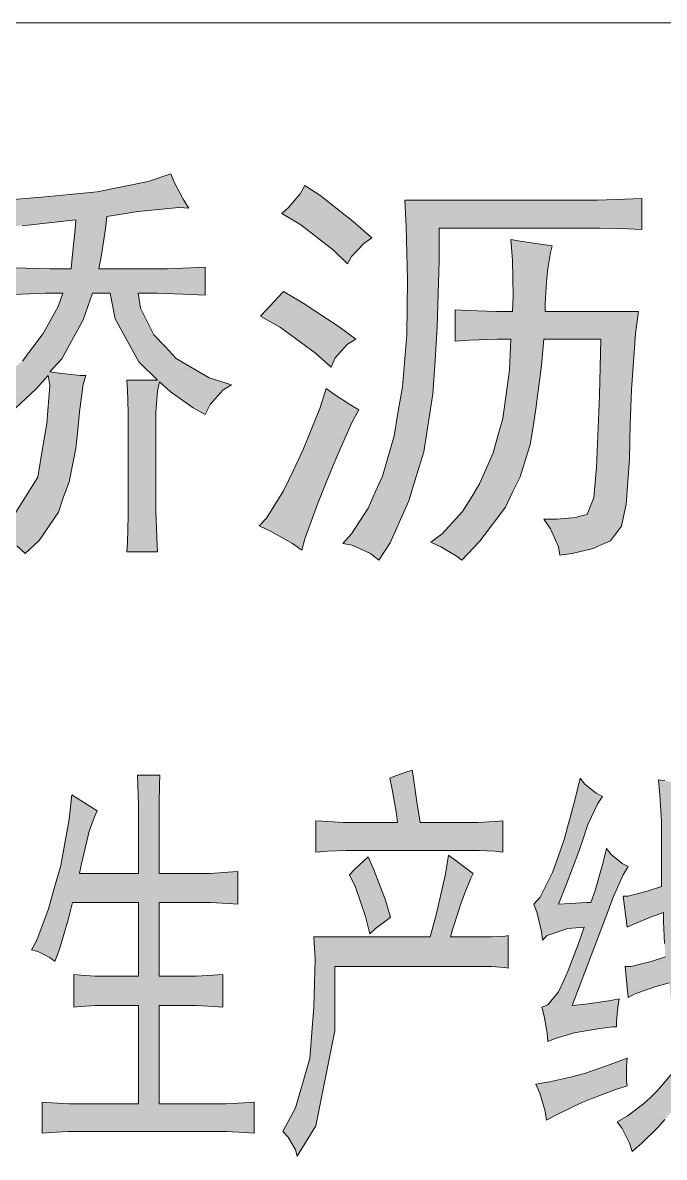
# Model space of a CAD drawing. Header units: millimetres. Extents: x 0 to 207, y 0 to 293.
# Drawn here: x 120.37 to 126.1, y 254.92 to 265.05 of the extents above; entities that cross this region are included whole.
import ezdxf

# ---------------------------------------------------------------- set-up
doc = ezdxf.new("R2010")
doc.units = ezdxf.units.MM

msp = doc.modelspace()

# ---------------------------------------------------------------- hatches: boundary and pattern name
h = msp.add_hatch(color=0)
h.dxf.hatch_style = 2
h.paths.add_polyline_path([(121.849444, 263.394472), (121.76125, 263.401528), (121.397889, 263.36625), (121.119194, 263.320389), (121.105083, 263.211028), (121.069806, 262.978194), (121.045111, 262.854722), (121.57075, 262.854722), (121.658944, 262.854722), (121.870611, 262.861778), (121.997611, 262.868833), (121.997611, 262.618361), (121.870611, 262.625417), (121.57075, 262.636), (121.397889, 262.636), (121.419056, 262.501944), (121.539, 262.265583), (121.637778, 262.15975), (121.736556, 262.053917), (122.032889, 261.881056), (122.230444, 261.817556), (122.156361, 261.771694), (122.039944, 261.641167), (121.997611, 261.552972), (121.88825, 261.612944), (121.683639, 261.757583), (121.588389, 261.845778), (121.57075, 261.764639), (121.556639, 261.574139), (121.556639, 261.464778), (121.556639, 260.7945), (121.556639, 260.692194), (121.563694, 260.455833), (121.57075, 260.325306), (121.295583, 260.325306), (121.302639, 260.4135), (121.309694, 260.646333), (121.309694, 260.7945), (121.309694, 261.464778), (121.309694, 261.574139), (121.302639, 261.771694), (121.295583, 261.859889), (121.57075, 261.859889), (121.404944, 262.022167), (121.193278, 262.406694), (121.147417, 262.636), (120.988667, 262.636), (120.907528, 262.399639), (120.717028, 262.050389), (120.607667, 261.933972), (120.717028, 261.919861), (120.879306, 261.902222), (120.928694, 261.902222), (120.907528, 261.824611), (120.87225, 261.577667), (120.858139, 261.415389), (120.8405, 261.249583), (120.780528, 260.949722), (120.731139, 260.815667), (120.685278, 260.681611), (120.512417, 260.427611), (120.388944, 260.311194), (120.314861, 260.378222), (120.156111, 260.462889), (120.067917, 260.487583), (120.265472, 260.618111), (120.501833, 260.992056), (120.540639, 261.231944), (120.582972, 261.471833), (120.607667, 261.8105), (120.593556, 261.902222), (120.484194, 261.77875), (120.258417, 261.567083), (120.142, 261.478889), (120.103194, 261.531806), (119.972667, 261.634111), (119.877417, 261.6835), (120.074972, 261.792861), (120.36425, 262.029222), (120.455972, 262.152694), (120.547694, 262.276167), (120.68175, 262.516056), (120.724083, 262.636), (120.565333, 262.636), (120.279583, 262.625417), (120.156111, 262.618361), (120.156111, 262.868833), (120.286639, 262.861778), (120.607667, 262.854722), (120.798167, 262.854722), (120.812278, 262.98525), (120.833444, 263.203972), (120.8405, 263.292167), (120.653528, 263.271), (120.360722, 263.23925), (120.258417, 263.232194), (120.233722, 263.299222), (120.177278, 263.415639), (120.142, 263.468556), (120.212556, 263.468556), (120.533583, 263.49325), (120.784056, 263.517944), (121.031, 263.542639), (121.486083, 263.634361), (121.690694, 263.701389), (121.718917, 263.627306), (121.800056, 263.475611)])
h = msp.add_hatch(color=0)
h.dxf.hatch_style = 2
h.paths.add_polyline_path([(122.886611, 263.599083), (123.020667, 263.510889), (123.317, 263.278056), (123.486333, 263.129889), (123.41225, 263.0805), (123.302889, 262.964083), (123.267611, 262.897056), (123.144139, 263.020528), (122.851333, 263.246306), (122.682, 263.348611), (122.741972, 263.401528), (122.844278, 263.525)])
h = msp.add_hatch(color=0)
h.dxf.hatch_style = 2
h.paths.add_polyline_path([(123.546306, 260.251222), (123.472222, 260.311194), (123.309944, 260.385278), (123.225278, 260.399389), (123.302889, 260.487583), (123.451056, 260.716889), (123.514556, 260.858), (123.581583, 261.002639), (123.683889, 261.362472), (123.719167, 261.581194), (123.757972, 261.799917), (123.796778, 262.265583), (123.800306, 262.509), (123.803833, 262.755944), (123.79325, 263.232194), (123.779139, 263.468556), (125.401917, 263.468556), (125.497167, 263.468556), (125.744111, 263.475611), (125.895806, 263.482667), (125.895806, 263.203972), (125.772333, 263.211028), (125.525389, 263.218083), (125.401917, 263.218083), (124.086056, 263.218083), (124.086056, 262.925278), (124.068417, 262.336139), (124.050778, 262.036278), (124.029611, 261.736417), (123.948472, 261.217833), (123.881444, 260.999111), (123.814417, 260.780389), (123.648611, 260.406444)])
h = msp.add_hatch(color=0)
h.dxf.hatch_style = 2
h.paths.add_polyline_path([(125.165556, 260.297083), (125.151444, 260.371167), (125.080889, 260.529917), (125.020917, 260.618111), (125.137333, 260.618111), (125.306667, 260.632222), (125.356056, 260.646333), (125.408972, 260.660444), (125.468944, 260.812139), (125.479528, 260.946194), (125.493639, 261.08025), (125.518333, 261.722306), (125.532444, 262.226778), (125.020917, 262.226778), (124.99975, 261.990417), (124.950361, 261.602361), (124.925667, 261.443611), (124.900972, 261.284861), (124.80925, 260.995583), (124.742222, 260.858), (124.678722, 260.723944), (124.449417, 260.420556), (124.290667, 260.251222), (124.23775, 260.290028), (124.100167, 260.371167), (124.011972, 260.4135), (124.114278, 260.487583), (124.294194, 260.685139), (124.371806, 260.808611), (124.445889, 260.932083), (124.569361, 261.210778), (124.611694, 261.362472), (124.654028, 261.517694), (124.714, 261.948083), (124.728111, 262.226778), (124.604639, 262.226778), (124.357694, 262.216194), (124.230694, 262.209139), (124.230694, 262.487833), (124.340056, 262.480778), (124.597583, 262.473722), (124.742222, 262.473722), (124.749278, 262.611306), (124.742222, 262.932333), (124.728111, 263.115778), (124.80925, 263.101667), (124.992694, 263.073444), (125.095, 263.059333), (125.080889, 262.999361), (125.056194, 262.85825), (125.049139, 262.773583), (125.042083, 262.688917), (125.035028, 262.54075), (125.035028, 262.473722), (125.867583, 262.473722), (125.839361, 262.276167), (125.804083, 261.771694), (125.7935, 261.464778), (125.786444, 261.157861), (125.758222, 260.752167), (125.737056, 260.653389), (125.715889, 260.554611), (125.617111, 260.424083), (125.5395, 260.392333), (125.461889, 260.357056), (125.274917, 260.311194)])
h = msp.add_hatch(color=0)
h.dxf.hatch_style = 2
h.paths.add_polyline_path([(122.696111, 262.650111), (122.8725, 262.547806), (123.193528, 262.336139), (123.341694, 262.226778), (123.267611, 262.180917), (123.15825, 262.057444), (123.122972, 261.976306), (122.981861, 262.099778), (122.667889, 262.329083), (122.4915, 262.431389), (122.544417, 262.487833), (122.646722, 262.597194)])
h = msp.add_hatch(color=0)
h.dxf.hatch_style = 2
h.paths.add_polyline_path([(123.369917, 261.595306), (123.309944, 261.485944), (123.168833, 261.168444), (123.084167, 260.960306), (122.9995, 260.752167), (122.886611, 260.441722), (122.858389, 260.339417), (122.77725, 260.399389), (122.58675, 260.50875), (122.477389, 260.558139), (122.544417, 260.625167), (122.696111, 260.872111), (122.784306, 261.055556), (122.8725, 261.239), (123.020667, 261.605889), (123.077111, 261.785806), (123.144139, 261.736417), (123.288778, 261.641167)])
h = msp.add_hatch(color=0)
h.dxf.hatch_style = 2
h.paths.add_polyline_path([(123.846167, 258.374444), (123.853222, 258.325056), (123.8885, 258.092222), (123.916722, 257.908778), (124.354167, 257.908778), (124.431778, 257.908778), (124.583472, 257.915833), (124.654028, 257.922889), (124.654028, 257.644194), (124.583472, 257.65125), (124.445889, 257.658306), (124.382389, 257.658306), (123.320528, 257.658306), (123.2535, 257.658306), (123.087694, 257.65125), (122.985389, 257.644194), (122.985389, 257.922889), (123.091222, 257.915833), (123.228806, 257.908778), (123.257028, 257.908778), (123.715639, 257.908778), (123.701528, 258.004028), (123.66625, 258.201583), (123.645083, 258.303889), (123.698, 258.325056), (123.796778, 258.360333)])
h = msp.add_hatch(color=0)
h.dxf.hatch_style = 2
h.paths.add_polyline_path([(121.031, 258.011083), (121.006306, 257.958167), (120.960444, 257.831167), (120.942806, 257.753556), (120.925167, 257.679472), (120.889889, 257.527778), (120.87225, 257.453694), (121.401417, 257.453694), (121.401417, 257.965222), (121.401417, 258.060472), (121.394361, 258.243917), (121.390833, 258.332111), (121.591917, 258.332111), (121.588389, 258.250972), (121.584861, 258.067528), (121.584861, 257.965222), (121.584861, 257.453694), (121.969389, 257.453694), (122.039944, 257.453694), (122.198694, 257.464278), (122.286889, 257.471333), (122.286889, 257.178528), (122.202222, 257.185583), (122.043472, 257.192639), (121.969389, 257.192639), (121.584861, 257.192639), (121.584861, 256.536472), (121.8565, 256.536472), (121.916472, 256.536472), (122.064639, 256.543528), (122.152833, 256.550583), (122.152833, 256.257778), (122.071694, 256.264833), (121.92, 256.271889), (121.8565, 256.271889), (121.584861, 256.271889), (121.584861, 255.393472), (122.1105, 255.393472), (122.181056, 255.393472), (122.343333, 255.404056), (122.435056, 255.411111), (122.435056, 255.132417), (122.346861, 255.139472), (122.184583, 255.146528), (122.1105, 255.146528), (120.847556, 255.146528), (120.773472, 255.146528), (120.61825, 255.139472), (120.540639, 255.132417), (120.540639, 255.411111), (120.625306, 255.404056), (120.777, 255.393472), (120.847556, 255.393472), (121.401417, 255.393472), (121.401417, 256.271889), (121.076861, 256.271889), (121.013361, 256.271889), (120.886361, 256.264833), (120.822861, 256.257778), (120.822861, 256.550583), (120.886361, 256.543528), (121.013361, 256.536472), (121.076861, 256.536472), (121.401417, 256.536472), (121.401417, 257.192639), (120.812278, 257.192639), (120.773472, 257.037417), (120.695861, 256.776361), (120.653528, 256.667), (120.607667, 256.702278), (120.501833, 256.755194), (120.445389, 256.769306), (120.49125, 256.8575), (120.597083, 257.136194), (120.65, 257.330222), (120.706444, 257.52425), (120.780528, 257.937), (120.805222, 258.155722)])
h = msp.add_hatch(color=0)
h.dxf.hatch_style = 2
h.paths.add_polyline_path([(125.546556, 258.141611), (125.504222, 258.078111), (125.416028, 257.891139), (125.377222, 257.771194), (125.334889, 257.647722), (125.222, 257.351389), (125.151444, 257.178528), (125.257278, 257.185583), (125.401917, 257.192639), (125.440722, 257.192639), (125.479528, 257.302), (125.550083, 257.541889), (125.581833, 257.675944), (125.624167, 257.623028), (125.722944, 257.541889), (125.775861, 257.513667), (125.73, 257.439583), (125.641806, 257.242028), (125.595944, 257.118556), (125.550083, 256.995083), (125.387806, 256.57175), (125.274917, 256.271889), (125.394861, 256.286), (125.603, 256.314222), (125.694722, 256.331861), (125.684139, 256.257778), (125.670028, 256.134306), (125.670028, 256.081389), (125.638278, 256.081389), (125.504222, 256.06375), (125.398389, 256.046111), (125.292556, 256.028472), (125.123222, 255.979083), (125.056194, 255.950861), (125.052667, 256.024944), (125.024444, 256.176639), (125.003278, 256.257778), (125.056194, 256.278944), (125.151444, 256.395361), (125.197306, 256.490611), (125.239639, 256.585861), (125.331361, 256.82575), (125.38075, 256.973917), (125.236111, 256.959806), (125.052667, 256.899833), (125.010333, 256.8575), (124.99975, 256.935111), (124.960944, 257.097389), (124.932722, 257.178528), (124.989167, 257.242028), (125.098528, 257.46075), (125.151444, 257.608917), (125.204361, 257.757083), (125.299611, 258.106333), (125.345472, 258.303889), (125.387806, 258.250972), (125.490111, 258.169833)])
h = msp.add_hatch(color=0)
h.dxf.hatch_style = 2
h.paths.add_polyline_path([(126.072194, 257.806472), (126.072194, 257.915833), (126.058083, 258.155722), (126.0475, 258.289778), (126.103944, 258.282722), (126.220361, 258.258028), (126.283861, 258.243917), (126.26975, 258.201583), (126.252111, 258.056944), (126.248583, 257.958167), (126.245056, 257.859389), (126.245056, 257.580694), (126.248583, 257.39725), (126.544917, 257.485444), (126.622528, 257.513667), (126.770694, 257.580694), (126.844778, 257.615972), (126.880056, 257.337278), (126.805972, 257.323167), (126.65075, 257.287889), (126.573139, 257.266722), (126.255639, 257.164417), (126.255639, 257.048), (126.266222, 256.843389), (126.273278, 256.755194), (126.615472, 256.8575), (126.703667, 256.885722), (126.869472, 256.959806), (126.950611, 257.002139), (126.975306, 256.723444), (126.897694, 256.702278), (126.731889, 256.652889), (126.643694, 256.621139), (126.3015, 256.518833), (126.308556, 256.374194), (126.354417, 256.102556), (126.389694, 255.979083), (126.4285, 256.032), (126.506111, 256.148417), (126.541389, 256.211917), (126.580194, 256.278944), (126.647222, 256.423583), (126.678972, 256.504722), (126.742472, 256.416528), (126.844778, 256.300111), (126.880056, 256.271889), (126.823611, 256.229556), (126.731889, 256.130778), (126.700139, 256.074333), (126.668389, 256.021417), (126.559028, 255.848556), (126.484944, 255.732139), (126.537861, 255.583972), (126.633111, 255.400528), (126.671917, 255.358194), (126.71425, 255.319389), (126.774222, 255.315861), (126.791861, 255.351139), (126.8095, 255.386417), (126.84125, 255.541639), (126.851833, 255.658056), (126.894167, 255.608667), (126.985889, 255.527528), (127.038806, 255.495778), (126.961194, 255.17475), (126.798917, 254.917222), (126.71425, 254.977194), (126.626056, 255.040694), (126.442611, 255.329972), (126.343833, 255.55575), (126.283861, 255.474611), (126.163917, 255.326444), (126.103944, 255.255889), (126.043972, 255.185333), (125.895806, 255.044222), (125.811139, 254.970139), (125.786444, 255.044222), (125.722944, 255.17475), (125.677083, 255.234722), (125.765278, 255.284111), (125.913444, 255.393472), (125.976944, 255.453444), (126.036917, 255.513417), (126.178028, 255.679222), (126.255639, 255.788583), (126.216833, 255.93675), (126.160389, 256.278944), (126.14275, 256.4765), (126.012222, 256.441222), (125.828778, 256.374194), (125.775861, 256.345972), (125.747639, 256.621139), (125.800556, 256.621139), (125.980472, 256.667), (126.107472, 256.709333), (126.100417, 256.82575), (126.089833, 257.023306), (126.089833, 257.104444), (125.973417, 257.062111), (125.811139, 256.995083), (125.765278, 256.973917), (125.73, 257.249083), (125.775861, 257.249083), (125.945194, 257.294944), (126.072194, 257.337278)])
h = msp.add_hatch(color=0)
h.dxf.hatch_style = 2
h.paths.add_polyline_path([(124.389444, 257.453694), (124.368278, 257.411361), (124.318889, 257.284361), (124.287139, 257.199694), (124.258917, 257.115028), (124.209528, 256.959806), (124.188361, 256.885722), (124.46, 256.885722), (124.551722, 256.885722), (124.675194, 256.892778), (124.703417, 256.899833), (124.703417, 256.607028), (124.671667, 256.614083), (124.55525, 256.621139), (124.477639, 256.621139), (123.154722, 256.621139), (123.154722, 256.046111), (122.985389, 255.199444), (122.819583, 254.927806), (122.801944, 254.98425), (122.738444, 255.097139), (122.689056, 255.146528), (122.801944, 255.358194), (122.932472, 255.799167), (122.950111, 256.032), (122.96775, 256.261306), (122.978333, 256.688167), (122.96775, 256.885722), (124.004917, 256.885722), (124.061361, 257.083278), (124.1425, 257.446639), (124.170722, 257.615972), (124.227167, 257.573639), (124.336528, 257.4925)])
h = msp.add_hatch(color=0)
h.dxf.hatch_style = 2
h.paths.add_polyline_path([(123.451056, 257.601861), (123.503972, 257.485444), (123.606278, 257.213806), (123.652139, 257.062111), (123.609806, 257.030361), (123.518083, 256.959806), (123.468694, 256.913944), (123.429889, 257.069167), (123.338167, 257.330222), (123.28525, 257.439583), (123.327583, 257.485444), (123.41225, 257.566583)])
h = msp.add_hatch(color=0)
h.dxf.hatch_style = 2
h.paths.add_polyline_path([(125.765278, 255.802694), (125.76175, 255.725083), (125.76175, 255.598083), (125.765278, 255.55575), (125.655917, 255.520472), (125.458361, 255.446389), (125.370167, 255.411111), (125.2855, 255.372306), (125.123222, 255.291167), (125.045611, 255.248833), (125.035028, 255.329972), (124.985639, 255.488722), (124.950361, 255.569861), (125.073833, 255.591028), (125.260806, 255.633361), (125.327833, 255.651), (125.394861, 255.668639), (125.613583, 255.74625)])

# ---------------------------------------------------------------- linework, layer by layer
at = {"color": 0, "lineweight": 0}
for points in [[(77.840417, 265.052528), (201.9935, 265.052528)], [(120.212556, 263.468556), (120.533583, 263.49325), (120.784056, 263.517944), (121.031, 263.542639), (121.486083, 263.634361), (121.690694, 263.701389), (121.718917, 263.627306), (121.800056, 263.475611), (121.849444, 263.394472), (121.76125, 263.401528), (121.397889, 263.36625), (121.119194, 263.320389), (121.105083, 263.211028), (121.069806, 262.978194), (121.045111, 262.854722), (121.57075, 262.854722), (121.658944, 262.854722), (121.870611, 262.861778), (121.997611, 262.868833), (121.997611, 262.618361), (121.870611, 262.625417), (121.57075, 262.636), (121.397889, 262.636), (121.419056, 262.501944), (121.539, 262.265583), (121.637778, 262.15975), (121.736556, 262.053917), (122.032889, 261.881056), (122.230444, 261.817556), (122.156361, 261.771694), (122.039944, 261.641167), (121.997611, 261.552972), (121.88825, 261.612944), (121.683639, 261.757583), (121.588389, 261.845778), (121.57075, 261.764639), (121.556639, 261.574139), (121.556639, 261.464778), (121.556639, 260.7945), (121.556639, 260.692194), (121.563694, 260.455833), (121.57075, 260.325306), (121.295583, 260.325306), (121.302639, 260.4135), (121.309694, 260.646333), (121.309694, 260.7945), (121.309694, 261.464778), (121.309694, 261.574139), (121.302639, 261.771694), (121.295583, 261.859889), (121.57075, 261.859889), (121.404944, 262.022167), (121.193278, 262.406694), (121.147417, 262.636), (120.988667, 262.636), (120.907528, 262.399639), (120.717028, 262.050389), (120.607667, 261.933972), (120.717028, 261.919861), (120.879306, 261.902222), (120.928694, 261.902222), (120.907528, 261.824611), (120.87225, 261.577667), (120.858139, 261.415389), (120.8405, 261.249583), (120.780528, 260.949722), (120.731139, 260.815667), (120.685278, 260.681611), (120.512417, 260.427611), (120.388944, 260.311194), (120.314861, 260.378222)], [(120.286639, 262.861778), (120.607667, 262.854722), (120.798167, 262.854722), (120.812278, 262.98525), (120.833444, 263.203972), (120.8405, 263.292167), (120.653528, 263.271), (120.360722, 263.23925)], [(120.36425, 262.029222), (120.455972, 262.152694), (120.547694, 262.276167), (120.68175, 262.516056), (120.724083, 262.636), (120.565333, 262.636), (120.279583, 262.625417)], [(120.265472, 260.618111), (120.501833, 260.992056), (120.540639, 261.231944), (120.582972, 261.471833), (120.607667, 261.8105), (120.593556, 261.902222), (120.484194, 261.77875), (120.258417, 261.567083)], [(126.100417, 256.82575), (126.089833, 257.023306), (126.089833, 257.104444), (125.973417, 257.062111), (125.811139, 256.995083), (125.765278, 256.973917), (125.73, 257.249083), (125.775861, 257.249083), (125.945194, 257.294944), (126.072194, 257.337278), (126.072194, 257.806472), (126.072194, 257.915833), (126.058083, 258.155722), (126.0475, 258.289778), (126.103944, 258.282722)], [(126.14275, 256.4765), (126.012222, 256.441222), (125.828778, 256.374194), (125.775861, 256.345972), (125.747639, 256.621139), (125.800556, 256.621139), (125.980472, 256.667), (126.107472, 256.709333)], [(126.103944, 255.255889), (126.043972, 255.185333), (125.895806, 255.044222), (125.811139, 254.970139), (125.786444, 255.044222), (125.722944, 255.17475), (125.677083, 255.234722), (125.765278, 255.284111), (125.913444, 255.393472), (125.976944, 255.453444), (126.036917, 255.513417), (126.178028, 255.679222)]]:
    msp.add_lwpolyline(points, dxfattribs=at)
for points in [[(122.886611, 263.599083), (123.020667, 263.510889), (123.317, 263.278056), (123.486333, 263.129889), (123.41225, 263.0805), (123.302889, 262.964083), (123.267611, 262.897056), (123.144139, 263.020528), (122.851333, 263.246306), (122.682, 263.348611), (122.741972, 263.401528), (122.844278, 263.525)], [(123.546306, 260.251222), (123.472222, 260.311194), (123.309944, 260.385278), (123.225278, 260.399389), (123.302889, 260.487583), (123.451056, 260.716889), (123.514556, 260.858), (123.581583, 261.002639), (123.683889, 261.362472), (123.719167, 261.581194), (123.757972, 261.799917), (123.796778, 262.265583), (123.800306, 262.509), (123.803833, 262.755944), (123.79325, 263.232194), (123.779139, 263.468556), (125.401917, 263.468556), (125.497167, 263.468556), (125.744111, 263.475611), (125.895806, 263.482667), (125.895806, 263.203972), (125.772333, 263.211028), (125.525389, 263.218083), (125.401917, 263.218083), (124.086056, 263.218083), (124.086056, 262.925278), (124.068417, 262.336139), (124.050778, 262.036278), (124.029611, 261.736417), (123.948472, 261.217833), (123.881444, 260.999111), (123.814417, 260.780389), (123.648611, 260.406444)], [(125.165556, 260.297083), (125.151444, 260.371167), (125.080889, 260.529917), (125.020917, 260.618111), (125.137333, 260.618111), (125.306667, 260.632222), (125.356056, 260.646333), (125.408972, 260.660444), (125.468944, 260.812139), (125.479528, 260.946194), (125.493639, 261.08025), (125.518333, 261.722306), (125.532444, 262.226778), (125.020917, 262.226778), (124.99975, 261.990417), (124.950361, 261.602361), (124.925667, 261.443611), (124.900972, 261.284861), (124.80925, 260.995583), (124.742222, 260.858), (124.678722, 260.723944), (124.449417, 260.420556), (124.290667, 260.251222), (124.23775, 260.290028), (124.100167, 260.371167), (124.011972, 260.4135), (124.114278, 260.487583), (124.294194, 260.685139), (124.371806, 260.808611), (124.445889, 260.932083), (124.569361, 261.210778), (124.611694, 261.362472), (124.654028, 261.517694), (124.714, 261.948083), (124.728111, 262.226778), (124.604639, 262.226778), (124.357694, 262.216194), (124.230694, 262.209139), (124.230694, 262.487833), (124.340056, 262.480778), (124.597583, 262.473722), (124.742222, 262.473722), (124.749278, 262.611306), (124.742222, 262.932333), (124.728111, 263.115778), (124.80925, 263.101667), (124.992694, 263.073444), (125.095, 263.059333), (125.080889, 262.999361), (125.056194, 262.85825), (125.049139, 262.773583), (125.042083, 262.688917), (125.035028, 262.54075), (125.035028, 262.473722), (125.867583, 262.473722), (125.839361, 262.276167), (125.804083, 261.771694), (125.7935, 261.464778), (125.786444, 261.157861), (125.758222, 260.752167), (125.737056, 260.653389), (125.715889, 260.554611), (125.617111, 260.424083), (125.5395, 260.392333), (125.461889, 260.357056), (125.274917, 260.311194)], [(122.696111, 262.650111), (122.8725, 262.547806), (123.193528, 262.336139), (123.341694, 262.226778), (123.267611, 262.180917), (123.15825, 262.057444), (123.122972, 261.976306), (122.981861, 262.099778), (122.667889, 262.329083), (122.4915, 262.431389), (122.544417, 262.487833), (122.646722, 262.597194)], [(123.369917, 261.595306), (123.309944, 261.485944), (123.168833, 261.168444), (123.084167, 260.960306), (122.9995, 260.752167), (122.886611, 260.441722), (122.858389, 260.339417), (122.77725, 260.399389), (122.58675, 260.50875), (122.477389, 260.558139), (122.544417, 260.625167), (122.696111, 260.872111), (122.784306, 261.055556), (122.8725, 261.239), (123.020667, 261.605889), (123.077111, 261.785806), (123.144139, 261.736417), (123.288778, 261.641167)], [(123.846167, 258.374444), (123.853222, 258.325056), (123.8885, 258.092222), (123.916722, 257.908778), (124.354167, 257.908778), (124.431778, 257.908778), (124.583472, 257.915833), (124.654028, 257.922889), (124.654028, 257.644194), (124.583472, 257.65125), (124.445889, 257.658306), (124.382389, 257.658306), (123.320528, 257.658306), (123.2535, 257.658306), (123.087694, 257.65125), (122.985389, 257.644194), (122.985389, 257.922889), (123.091222, 257.915833), (123.228806, 257.908778), (123.257028, 257.908778), (123.715639, 257.908778), (123.701528, 258.004028), (123.66625, 258.201583), (123.645083, 258.303889), (123.698, 258.325056), (123.796778, 258.360333)], [(121.031, 258.011083), (121.006306, 257.958167), (120.960444, 257.831167), (120.942806, 257.753556), (120.925167, 257.679472), (120.889889, 257.527778), (120.87225, 257.453694), (121.401417, 257.453694), (121.401417, 257.965222), (121.401417, 258.060472), (121.394361, 258.243917), (121.390833, 258.332111), (121.591917, 258.332111), (121.588389, 258.250972), (121.584861, 258.067528), (121.584861, 257.965222), (121.584861, 257.453694), (121.969389, 257.453694), (122.039944, 257.453694), (122.198694, 257.464278), (122.286889, 257.471333), (122.286889, 257.178528), (122.202222, 257.185583), (122.043472, 257.192639), (121.969389, 257.192639), (121.584861, 257.192639), (121.584861, 256.536472), (121.8565, 256.536472), (121.916472, 256.536472), (122.064639, 256.543528), (122.152833, 256.550583), (122.152833, 256.257778), (122.071694, 256.264833), (121.92, 256.271889), (121.8565, 256.271889), (121.584861, 256.271889), (121.584861, 255.393472), (122.1105, 255.393472), (122.181056, 255.393472), (122.343333, 255.404056), (122.435056, 255.411111), (122.435056, 255.132417), (122.346861, 255.139472), (122.184583, 255.146528), (122.1105, 255.146528), (120.847556, 255.146528), (120.773472, 255.146528), (120.61825, 255.139472), (120.540639, 255.132417), (120.540639, 255.411111), (120.625306, 255.404056), (120.777, 255.393472), (120.847556, 255.393472), (121.401417, 255.393472), (121.401417, 256.271889), (121.076861, 256.271889), (121.013361, 256.271889), (120.886361, 256.264833), (120.822861, 256.257778), (120.822861, 256.550583), (120.886361, 256.543528), (121.013361, 256.536472), (121.076861, 256.536472), (121.401417, 256.536472), (121.401417, 257.192639), (120.812278, 257.192639), (120.773472, 257.037417), (120.695861, 256.776361), (120.653528, 256.667), (120.607667, 256.702278), (120.501833, 256.755194), (120.445389, 256.769306), (120.49125, 256.8575), (120.597083, 257.136194), (120.65, 257.330222), (120.706444, 257.52425), (120.780528, 257.937), (120.805222, 258.155722)], [(125.546556, 258.141611), (125.504222, 258.078111), (125.416028, 257.891139), (125.377222, 257.771194), (125.334889, 257.647722), (125.222, 257.351389), (125.151444, 257.178528), (125.257278, 257.185583), (125.401917, 257.192639), (125.440722, 257.192639), (125.479528, 257.302), (125.550083, 257.541889), (125.581833, 257.675944), (125.624167, 257.623028), (125.722944, 257.541889), (125.775861, 257.513667), (125.73, 257.439583), (125.641806, 257.242028), (125.595944, 257.118556), (125.550083, 256.995083), (125.387806, 256.57175), (125.274917, 256.271889), (125.394861, 256.286), (125.603, 256.314222), (125.694722, 256.331861), (125.684139, 256.257778), (125.670028, 256.134306), (125.670028, 256.081389), (125.638278, 256.081389), (125.504222, 256.06375), (125.398389, 256.046111), (125.292556, 256.028472), (125.123222, 255.979083), (125.056194, 255.950861), (125.052667, 256.024944), (125.024444, 256.176639), (125.003278, 256.257778), (125.056194, 256.278944), (125.151444, 256.395361), (125.197306, 256.490611), (125.239639, 256.585861), (125.331361, 256.82575), (125.38075, 256.973917), (125.236111, 256.959806), (125.052667, 256.899833), (125.010333, 256.8575), (124.99975, 256.935111), (124.960944, 257.097389), (124.932722, 257.178528), (124.989167, 257.242028), (125.098528, 257.46075), (125.151444, 257.608917), (125.204361, 257.757083), (125.299611, 258.106333), (125.345472, 258.303889), (125.387806, 258.250972), (125.490111, 258.169833)], [(124.389444, 257.453694), (124.368278, 257.411361), (124.318889, 257.284361), (124.287139, 257.199694), (124.258917, 257.115028), (124.209528, 256.959806), (124.188361, 256.885722), (124.46, 256.885722), (124.551722, 256.885722), (124.675194, 256.892778), (124.703417, 256.899833), (124.703417, 256.607028), (124.671667, 256.614083), (124.55525, 256.621139), (124.477639, 256.621139), (123.154722, 256.621139), (123.154722, 256.046111), (122.985389, 255.199444), (122.819583, 254.927806), (122.801944, 254.98425), (122.738444, 255.097139), (122.689056, 255.146528), (122.801944, 255.358194), (122.932472, 255.799167), (122.950111, 256.032), (122.96775, 256.261306), (122.978333, 256.688167), (122.96775, 256.885722), (124.004917, 256.885722), (124.061361, 257.083278), (124.1425, 257.446639), (124.170722, 257.615972), (124.227167, 257.573639), (124.336528, 257.4925)], [(123.451056, 257.601861), (123.503972, 257.485444), (123.606278, 257.213806), (123.652139, 257.062111), (123.609806, 257.030361), (123.518083, 256.959806), (123.468694, 256.913944), (123.429889, 257.069167), (123.338167, 257.330222), (123.28525, 257.439583), (123.327583, 257.485444), (123.41225, 257.566583)], [(125.765278, 255.802694), (125.76175, 255.725083), (125.76175, 255.598083), (125.765278, 255.55575), (125.655917, 255.520472), (125.458361, 255.446389), (125.370167, 255.411111), (125.2855, 255.372306), (125.123222, 255.291167), (125.045611, 255.248833), (125.035028, 255.329972), (124.985639, 255.488722), (124.950361, 255.569861), (125.073833, 255.591028), (125.260806, 255.633361), (125.327833, 255.651), (125.394861, 255.668639), (125.613583, 255.74625)]]:
    msp.add_lwpolyline(points, close=True, dxfattribs=at)

doc.saveas('drawing.dxf')
